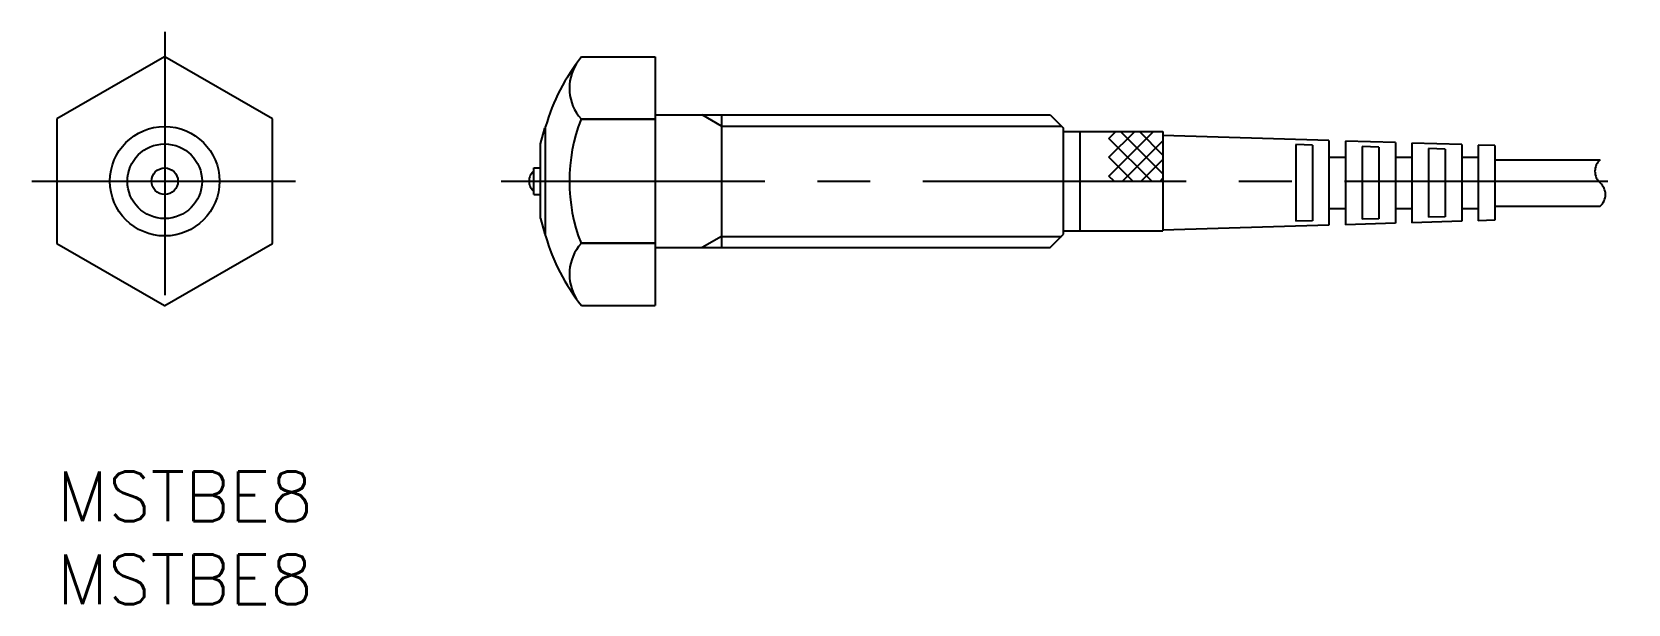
# Model space of a CAD drawing. Extents: x -1.5 to 94.7, y -8 to 26.5.
import ezdxf

# ---------------------------------------------------------------- set-up
doc = ezdxf.new("R2010")
doc.units = 0
doc.header["$LTSCALE"] = 0.5
doc.linetypes.add('CENTER', pattern=[50.8, 31.75, -6.35, 6.35, -6.35])
for name, color, linetype in [('MSM_CENTER', 1, 'CENTER'), ('MSM_CONTINUOUS', 7, 'CONTINUOUS'), ('MSM_NARROW', 5, 'CONTINUOUS'), ('MSM_PART_NUMBER', 7, 'CONTINUOUS')]:
    doc.layers.add(name, color=color, linetype=linetype)
doc.styles.get("Standard").update_dxf_attribs({"font": 'txt.shx', "height": 3, "bigfont": 'bigfont.shx'})

# ---------------------------------------------------------------- blocks, each defined once
blk = doc.blocks.new('*U4')
at = {"layer": 'MSM_PART_NUMBER'}
blk.add_text('MSTBE8', height=3, dxfattribs=at).set_placement((0, -3))
blk = doc.blocks.new('*U5')
at = {"layer": 'MSM_PART_NUMBER'}
blk.add_text('MSTBE8', height=3, dxfattribs=at).set_placement((0, -8))

msp = doc.modelspace()

# ---------------------------------------------------------------- linework, layer by layer
at = {"layer": 'MSM_CENTER'}
for p, q in [((6.5, 26.506), (6.5, 8.494)), ((-1.5, 17.5), (14.5, 17.5)), ((26.779, 17.5), (94.673, 17.5))]:
    msp.add_line(p, q, dxfattribs=at)
at = {"layer": 'MSM_CONTINUOUS'}
for p, q in [((6.49, 25), (0.01, 21.258)), ((12.99, 21.258), (6.51, 25)), ((31.62, 25), (36.05, 25)), ((36.05, 25), (36.05, 10)), ((0, 21.242), (0, 13.758)), ((13, 13.758), (13, 21.242)), ((31.585, 21.258), (36.05, 21.258)), ((31.585, 21.242), (31.585, 21.258)), ((31.585, 21.242), (36.05, 21.242)), ((36.05, 21.5), (59.848, 21.5)), ((40.05, 21.5), (40.05, 13.5)), ((59.85, 21.5), (60.65, 20.7)), ((29.15, 19.75), (29.405, 20.7)), ((29.405, 20.7), (29.45, 20.7)), ((29.45, 14.2), (29.45, 20.8)), ((60.65, 14.3), (60.65, 20.7)), ((60.65, 20.5), (66.65, 20.5)), ((61.65, 14.5), (61.65, 20.5)), ((66.65, 20.5), (66.65, 14.5)), ((76.65, 19.948), (66.65, 20.248)), ((29.15, 15.25), (29.15, 19.75)), ((74.65, 19.708), (74.65, 15.088)), ((75.65, 19.678), (74.65, 19.708)), ((75.65, 19.678), (75.65, 15.118)), ((76.65, 19.948), (76.65, 14.848)), ((77.65, 19.918), (77.65, 14.878)), ((80.65, 19.828), (77.65, 19.918)), ((78.65, 19.588), (78.65, 15.208)), ((79.65, 19.558), (78.65, 19.588)), ((79.65, 19.558), (79.65, 15.238)), ((80.65, 19.828), (80.65, 14.968)), ((81.65, 19.798), (81.65, 14.998)), ((84.65, 19.708), (81.65, 19.798)), ((83.645, 19.438), (82.645, 19.468)), ((82.65, 19.468), (82.65, 15.329)), ((83.65, 19.438), (83.65, 15.359)), ((84.65, 19.708), (84.65, 15.088)), ((86.65, 19.648), (85.65, 19.678)), ((85.65, 19.678), (85.65, 15.118)), ((86.65, 19.648), (86.65, 15.148)), ((28.75, 16.7), (28.75, 18.3)), ((28.75, 18.3), (29.15, 18.3)), ((76.65, 18.948), (77.65, 18.948)), ((80.65, 18.948), (81.65, 18.948)), ((84.65, 18.948), (85.65, 18.948)), ((86.65, 18.798), (92.993, 18.798)), ((28.75, 16.7), (29.15, 16.7)), ((76.65, 15.848), (77.65, 15.848)), ((80.65, 15.848), (81.65, 15.848)), ((84.65, 15.848), (85.65, 15.848)), ((86.65, 15.998), (92.992, 15.998)), ((29.15, 15.25), (29.405, 14.3)), ((60.65, 14.5), (66.65, 14.5)), ((76.65, 14.848), (66.65, 14.548)), ((75.65, 15.118), (74.65, 15.088)), ((80.65, 14.968), (77.65, 14.878)), ((79.65, 15.238), (78.65, 15.208)), ((84.65, 15.088), (81.65, 14.998)), ((83.645, 15.358), (82.645, 15.328)), ((86.65, 15.148), (85.65, 15.118)), ((0.01, 13.742), (6.49, 10)), ((6.51, 10), (12.99, 13.742)), ((29.405, 14.3), (29.45, 14.3)), ((36.05, 13.758), (31.585, 13.758)), ((31.585, 13.742), (31.585, 13.758)), ((36.05, 13.742), (31.585, 13.742)), ((36.05, 13.5), (59.848, 13.5)), ((59.85, 13.5), (60.65, 14.3)), ((31.621, 10), (36.05, 10))]:
    msp.add_line(p, q, dxfattribs=at)
for radius in [3.3, 2.25, 0.8]:
    msp.add_circle((6.5, 17.5), radius, dxfattribs=at)
for centre, radius, start, end in [((6.5, 17.5), 7.5, 89.92643, 90.07357), ((40.987, 17.5), 12, 141.31781, 164.03799), ((33.677, 23.11), 2.794, 147.5598, 221.51701), ((6.5, 17.5), 7.5, 149.92644, 150.07357), ((6.5, 17.5), 7.5, 29.92643, 30.07356), ((41.208, 17.5), 10.325, 158.75264, 201.24736), ((29.25, 17.5), 0.8, 128.68219, 231.31781), ((6.5, 17.5), 7.5, 209.92643, 210.07356), ((6.5, 17.5), 7.5, 329.92644, 330.07357), ((40.957, 17.488), 11.967, 195.94639, 218.73366), ((33.675, 11.891), 2.791, 138.46447, 212.45683), ((6.5, 17.5), 7.5, 269.92643, 270.07357)]:
    msp.add_arc(centre, radius, start, end, dxfattribs=at)
at = {"layer": 'MSM_NARROW'}
for p, q in [((40.05, 20.823), (38.878, 21.5)), ((40.05, 20.823), (60.526, 20.823)), ((63.392, 17.813), (66.079, 20.5)), ((63.392, 18.945), (64.948, 20.5)), ((63.392, 20.076), (63.816, 20.5)), ((66.65, 17.95), (64.1, 20.5)), ((66.65, 19.081), (65.231, 20.5)), ((65.969, 17.5), (63.392, 20.076)), ((64.21, 17.5), (66.65, 19.94)), ((64.837, 17.5), (63.392, 18.945)), ((65.342, 17.5), (66.65, 18.808)), ((63.706, 17.5), (63.392, 17.813)), ((66.473, 17.5), (66.65, 17.677)), ((40.05, 14.176), (38.878, 13.5)), ((40.05, 14.176), (60.526, 14.176))]:
    msp.add_line(p, q, dxfattribs=at)
for centre, start, end in [((93.61, 18.098), 131.40823, 228.58914), ((92.375, 16.698), 311.40832, 48.58913)]:
    msp.add_arc(centre, 0.933, start, end, dxfattribs=at)

# ---------------------------------------------------------------- block references
at = {"layer": 'MSM_CONTINUOUS'}
for name in ['*U4', '*U5']:
    msp.add_blockref(name, (0, 0), dxfattribs=at)

doc.saveas('drawing.dxf')
